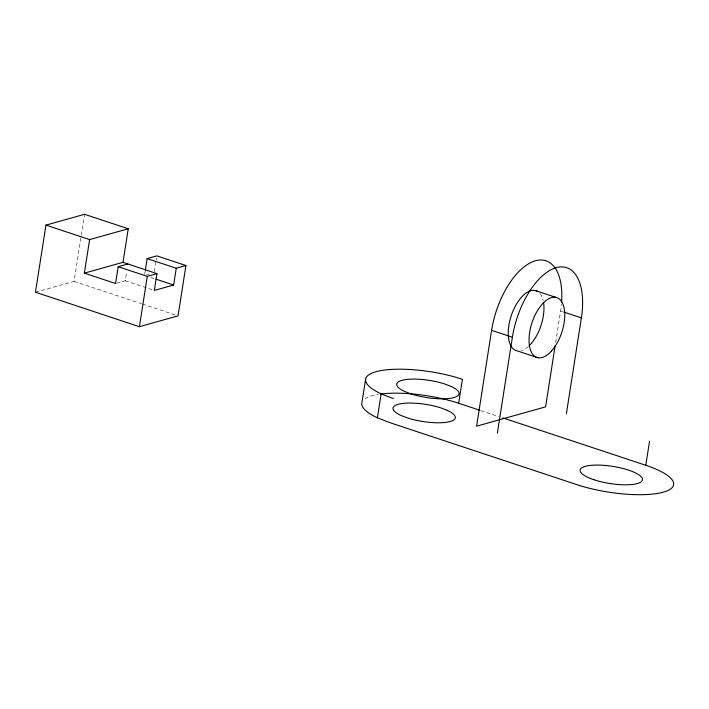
<?xml version="1.0" encoding="UTF-8"?>
<svg xmlns="http://www.w3.org/2000/svg" width="709" height="709" viewBox="0 0 709 709"><rect width="100%" height="100%" fill="white"/><g stroke="black" fill="none" stroke-linecap="round" stroke-linejoin="round"><path stroke-width="0.53" stroke-dasharray="3.54 2.66" d="M35.45 292.223L74.09 281.393L84.424 215.376M116.515 283.219L125.209 280.782L126.689 271.343M144.698 274.312L145.185 271.166M154.349 271.609L155.998 261.125M156.157 260.079L156.485 257.979M555.643 342.589L560.589 310.994A63.083 31.32 -71.7 0 0 561.422 304.356M146.462 274.826L149.36 274.011M560.589 310.994L562.671 311.685M150.769 277.432L154.925 278.814M125.209 280.782L153.277 290.087M480.737 410.564L498.613 416.493M74.09 281.393L141.286 303.674M142.341 304.019L175.938 315.159M365.029 398.777A63.083 17.388 8.9 0 1 378.234 394.39M540.028 293.588A31.542 15.66 -71.7 0 1 543.165 300.501M528.365 346.488A31.542 15.66 -71.7 0 1 521.407 350.618"/><path stroke-width="1.06" d="M128.258 228.768L89.618 239.598L84.362 273.151L123.003 262.321L128.258 228.768L84.593 214.295L45.961 225.125L35.45 292.223L139.407 326.689L178.039 315.859L185.926 265.529L156.813 255.878L147.153 258.59L145.354 270.12M127.842 264.005L118.181 266.708L115.549 283.485L84.362 273.151M139.407 326.689L147.286 276.359L156.946 273.656L154.323 290.424L173.634 285.009L176.266 268.241L185.926 265.529M365.658 378.863L361.9 402.827A63.083 17.388 8.9 0 0 377.392 417.796L389.666 422.591L576.789 484.619A63.083 17.388 8.9 0 0 663.269 492.179A63.083 17.388 8.9 0 0 645.784 465.281L502.814 417.885M377.392 417.796L381.141 393.832A63.083 17.388 8.9 0 1 380.893 370.612A63.083 17.388 8.9 0 1 462.419 379.288L458.661 403.253L479.692 410.219M561.608 302.167A63.083 31.32 -71.7 0 0 532.867 261.648A63.083 31.32 -71.7 0 0 491.594 330.332L476.59 426.189L545.584 406.851L555.129 345.85M497.381 433.084L512.385 337.227A63.083 31.32 -71.7 0 1 556.273 267.647A63.083 31.32 -71.7 0 1 581.38 317.889L566.376 413.746M645.784 465.281L649.533 441.317M535.091 290.477L555.883 297.372M563.708 312.031L581.38 317.889M491.594 330.332L512.385 337.227M537.892 357.744L517.1 350.849A31.542 15.66 -71.7 0 1 511.606 314.636A31.542 15.66 -71.7 0 1 537.936 291.665M147.153 258.59L176.266 268.241M45.961 225.125L89.618 239.598M123.003 262.321L156.946 273.656M118.181 266.708L147.286 276.359M155.962 279.151L173.634 285.009M381.141 393.832L393.424 398.626M380.511 394.053A63.083 17.388 8.9 0 1 458.661 403.253M543.537 302.388A31.542 15.66 -71.7 0 1 529.136 345.77M450.951 386.352L444.72 383.977A31.542 8.694 8.9 0 0 404.059 379.847A31.542 8.694 8.9 0 0 404.892 391.554L411.114 393.938A31.542 8.694 8.9 0 0 451.784 398.059A31.542 8.694 8.9 0 0 450.951 386.352M447.193 410.316L440.971 407.941A31.542 8.694 8.9 0 0 400.301 403.811A31.542 8.694 8.9 0 0 401.134 415.518L407.365 417.902A31.542 8.694 8.9 0 0 448.026 422.023A31.542 8.694 8.9 0 0 447.193 410.316M594.036 479.78A31.542 8.694 8.9 0 0 642.416 479.993A31.542 8.694 8.9 0 0 597.403 465.069A31.542 8.694 8.9 0 0 594.036 479.78M551.451 351.079A31.542 15.66 -71.7 0 0 559.569 299.198A31.542 15.66 -71.7 0 0 529.641 332.388A31.542 15.66 -71.7 0 0 551.451 351.079"/></g></svg>
